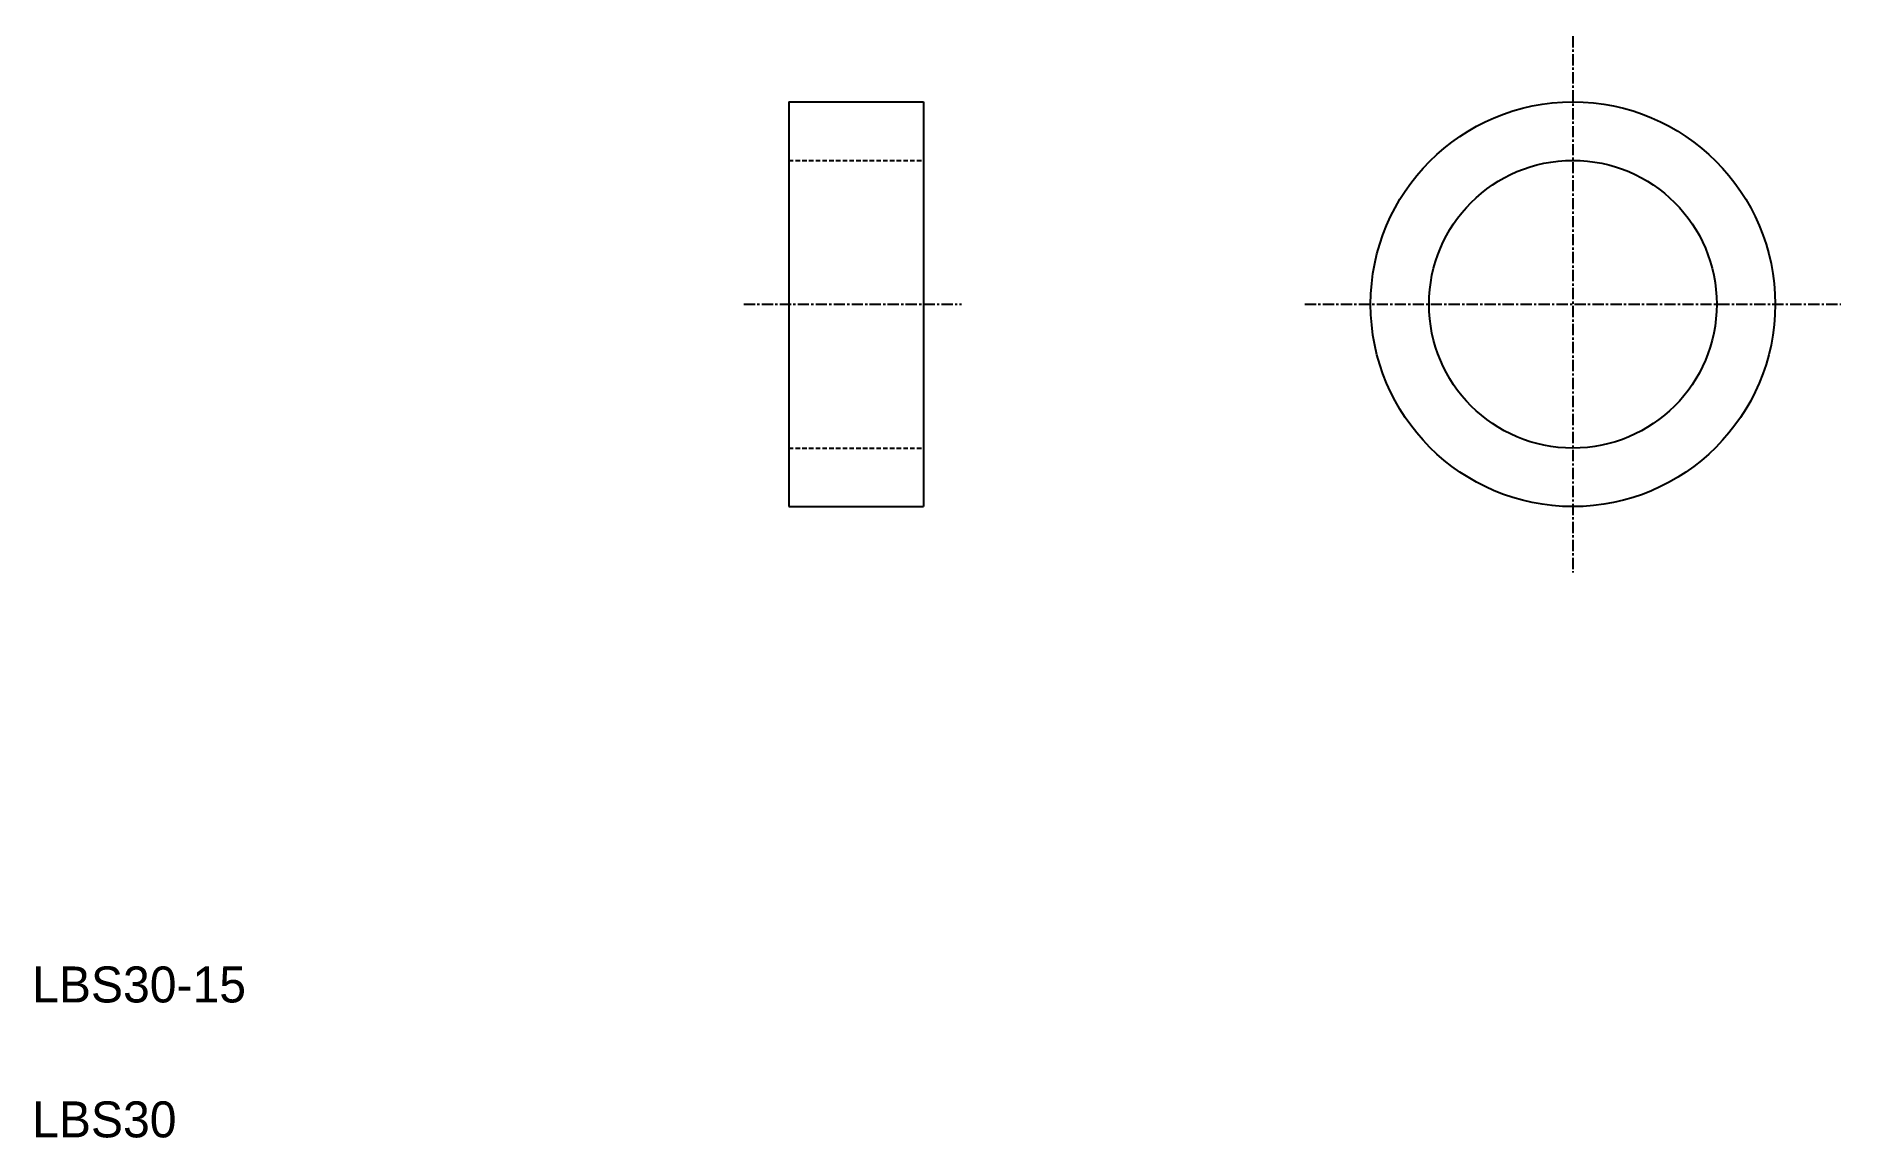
# Model space of a CAD drawing. Extents: x 10 to 211, y 10 to 132.
import ezdxf

# ---------------------------------------------------------------- set-up
doc = ezdxf.new("R2010")
doc.units = 0
doc.linetypes.add('CENTER', pattern=[2, 1.25, -0.25, 0.25, -0.25])
doc.linetypes.add('DASHED', pattern=[0.75, 0.5, -0.25])
doc.layers.get('0').update_dxf_attribs({"linetype": 'CONTINUOUS'})
doc.layers.add('CENTER', color=1, linetype='CENTER')

msp = doc.modelspace()

# ---------------------------------------------------------------- linework, layer by layer
at = {"color": 7, "linetype": 'CONTINUOUS'}
for p, q in [((94.17, 125.13), (94.17, 80.13)), ((94.17, 125.13), (109.17, 125.13)), ((97.92, 125.13), (97.92, 125.13)), ((101.67, 125.13), (101.67, 125.13)), ((109.17, 125.13), (109.17, 80.13)), ((94.17, 80.13), (109.17, 80.13))]:
    msp.add_line(p, q, dxfattribs=at)
at = {"color": 3, "linetype": 'DASHED'}
for p, q in [((94.17, 118.63), (109.17, 118.63)), ((94.17, 86.63), (109.17, 86.63))]:
    msp.add_line(p, q, dxfattribs=at)
at = {"color": 7, "linetype": 'CONTINUOUS'}
for radius in [22.5, 16]:
    msp.add_circle((181.4, 102.63), radius, dxfattribs=at)
at = {"layer": 'CENTER', "color": 1, "linetype": 'CENTER'}
for p, q in [((181.4, 132.44), (181.4, 72.81)), ((89.17, 102.63), (113.37, 102.63)), ((151.58, 102.63), (211.22, 102.63))]:
    msp.add_line(p, q, dxfattribs=at)

# ---------------------------------------------------------------- texts
for s, p in [('LBS30-15', (10, 25)), ('LBS30', (10, 10))]:
    msp.add_text(s, height=4).set_placement(p)

doc.saveas('drawing.dxf')
